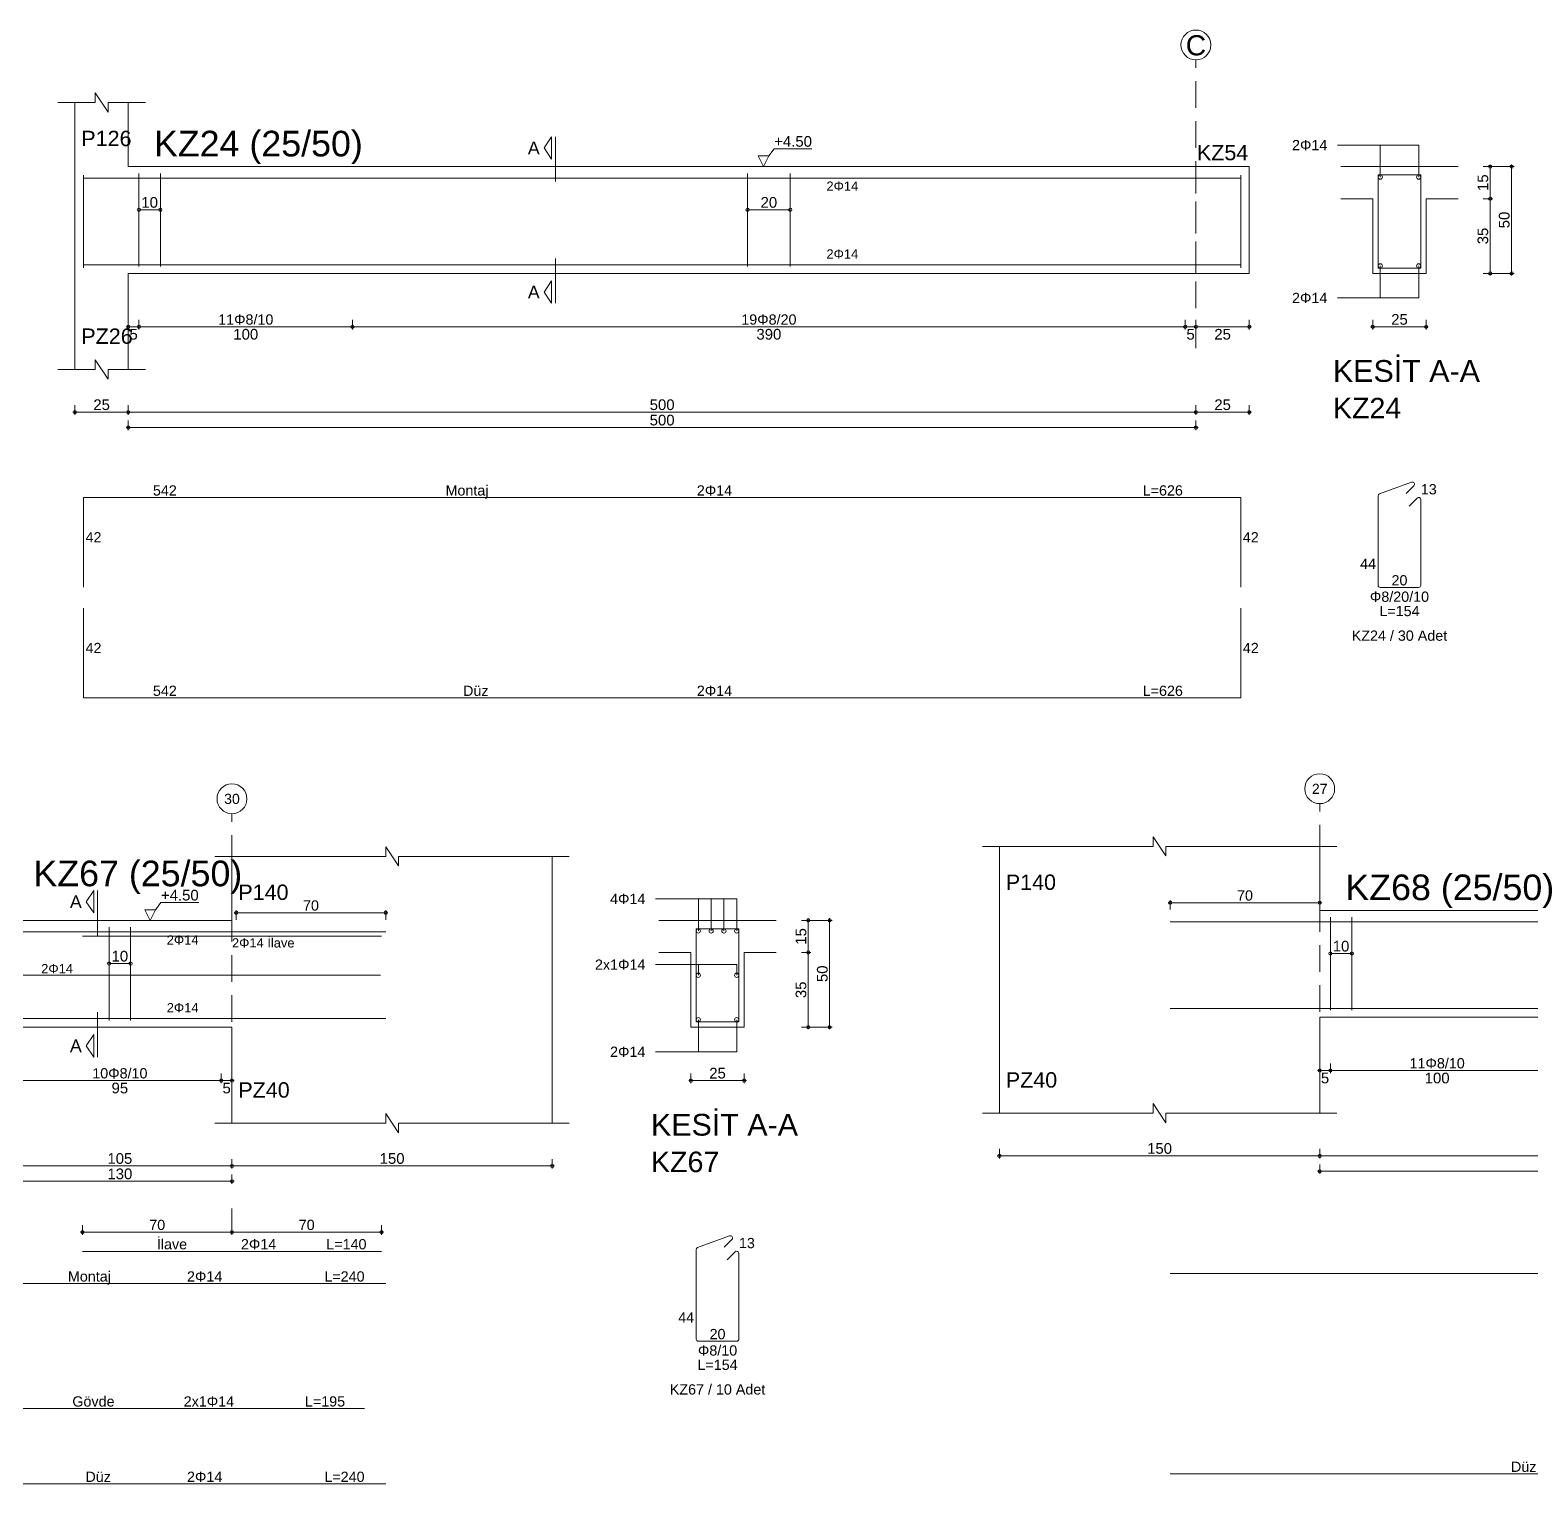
# Model space of a CAD drawing. Header units: millimetres. Extents: x 23801 to 80069, y 9628 to 14137.
# Drawn here: x 39266 to 40321, y 11750 to 12771 of the extents above; entities that cross this region are included whole.
import ezdxf

# ---------------------------------------------------------------- set-up
doc = ezdxf.new("R2010")
doc.units = ezdxf.units.MM
doc.linetypes.add('DASHDOT2', pattern=[12.7, 6.35, -3.175, 0, -3.175])
doc.linetypes.add('DASHED4', pattern=[18.75, 12.5, -6.25])
doc.layers.add('aks', color=251, linetype='DASHDOT2', lineweight=35)
for name, color, linetype in [('Donatı Topl. Uzun. Yazısı', 7, 'Continuous'), ('Donatı Uz. Yazısı', 7, 'Continuous'), ('Donatı Yazısı', 7, 'Continuous'), ('Donatı Çizgisi', 7, 'Continuous'), ('Kiriş', 7, 'Continuous'), ('Standart', 7, 'Continuous'), ('Ölçülendirme', 7, 'Continuous')]:
    doc.layers.add(name, color=color, linetype=linetype)
doc.styles.add('arial_1_18', font='arial.ttf', dxfattribs={"height": 0.2})

# ---------------------------------------------------------------- blocks, each defined once
blk = doc.blocks.new('IDE1071Entity7287')
at = {"layer": 'aks', "color": 30, "linetype": 'DASHED4', "lineweight": 5}
blk.add_lwpolyline([(14423.7, 2001.7), (14423.7, 2136.7)], dxfattribs=at)
at = {"layer": 'aks', "color": 1, "linetype": 'Continuous', "lineweight": 5}
blk.add_circle((14423.7, 2143.7), 7, dxfattribs=at)
at = {"layer": 'Donatı Çizgisi', "color": 5, "linetype": 'Continuous', "lineweight": 5}
for points in [[(13902.7, 2039.3), (13902.7, 2082.7)], [(13902.7, 2081.3), (14444.7, 2081.3)], [(13928.7, 2039.9), (13928.7, 2083.5)], [(13938.7, 2039.9), (13938.7, 2083.5)], [(14213.7, 2039.9), (14213.7, 2083.5)], [(14233.7, 2039.9), (14233.7, 2083.5)], [(14444.7, 2039.3), (14444.7, 2082.7)], [(14509.03, 2039.2), (14509.03, 2082.8)], [(14509.03, 2082.8), (14529.03, 2082.8)], [(14529.03, 2039.2), (14529.03, 2082.8)], [(13902.7, 2040.7), (14444.7, 2040.7)], [(14509.03, 2039.2), (14529.03, 2039.2)], [(14509.7, 1933.44), (14524.71, 1938.91)], [(14522.14, 1933.59), (14525.78, 1937.23)], [(13902.7, 1889.7), (13902.7, 1931.7)], [(13902.7, 1931.7), (14444.7, 1931.7)], [(14444.7, 1889.7), (14444.7, 1931.7)], [(14509.03, 1890.62), (14509.03, 1932.49)], [(14523.52, 1927.68), (14527.29, 1931.46)], [(14529.03, 1890.62), (14529.03, 1930.74)], [(14510.05, 1889.6), (14528.01, 1889.6)], [(13902.7, 1837.85), (13902.7, 1879.85)], [(14444.7, 1837.85), (14444.7, 1879.85)], [(13902.7, 1837.85), (14444.7, 1837.85)]]:
    blk.add_lwpolyline(points, dxfattribs=at)
for centre in [(14510.03, 2081.8), (14528.03, 2081.8), (14510.03, 2040.2), (14528.03, 2040.2)]:
    blk.add_circle(centre, 1, dxfattribs=at)
for centre, start, end in [((14510.05, 1932.49), 110, 180), ((14525.06, 1937.95), 315, 110), ((14528.01, 1930.74), 0, 135), ((14510.05, 1890.62), 180, 270), ((14528.01, 1890.62), 270, 0)]:
    blk.add_arc(centre, 1.02, start, end, dxfattribs=at)
at = {"layer": 'Kiriş', "color": 1, "linetype": 'Continuous', "lineweight": 5}
for points in [[(13890.7, 2116.7), (13908.2, 2116.7)], [(13898.7, 1991.7), (13898.7, 2116.7)], [(13908.2, 2116.7), (13908.2, 2121.2)], [(13914.2, 2112.2), (13908.2, 2121.2)], [(13914.2, 2112.2), (13914.2, 2116.7)], [(13914.2, 2116.7), (13931.7, 2116.7)], [(13923.7, 2086.7), (13923.7, 2116.7)], [(13923.7, 2086.7), (14448.7, 2086.7)], [(14448.7, 2036.7), (14448.7, 2086.7)], [(14491.53, 2086.7), (14546.53, 2086.7)], [(14491.53, 2071.7), (14506.53, 2071.7)], [(14506.53, 2036.7), (14506.53, 2071.7)], [(14531.53, 2071.7), (14546.53, 2071.7)], [(14531.53, 2036.7), (14531.53, 2071.7)], [(13923.7, 2036.7), (14448.7, 2036.7)], [(13923.7, 1991.7), (13923.7, 2036.7)], [(14506.53, 2036.7), (14531.53, 2036.7)], [(13890.7, 1991.7), (13908.2, 1991.7)], [(13914.2, 1987.2), (13908.2, 1996.2)], [(13908.2, 1991.7), (13908.2, 1996.2)], [(13914.2, 1991.7), (13931.7, 1991.7)], [(13914.2, 1987.2), (13914.2, 1991.7)]]:
    blk.add_lwpolyline(points, dxfattribs=at)
at = {"layer": 'Kiriş', "color": 1, "linetype": 'DASHED4', "lineweight": 5}
for points in [[(14423.7, 2036.7), (14423.7, 2086.7)], [(14448.7, 2036.7), (14448.7, 2086.7)]]:
    blk.add_lwpolyline(points, dxfattribs=at)
at = {"layer": 'Ölçülendirme', "color": 1, "linetype": 'Continuous', "lineweight": 5}
for points in [[(14118.45, 2095.45), (14121.95, 2100.7)], [(14121.95, 2090.2), (14118.45, 2095.45)], [(14121.95, 2090.2), (14121.95, 2100.7)], [(14123.7, 2079.7), (14123.7, 2100.7)], [(14223.7, 2091.7), (14226.2, 2095.03)], [(14226.2, 2095.03), (14243.87, 2095.03)], [(14490.03, 2096.8), (14528.03, 2096.8)], [(14510.03, 2081.8), (14510.03, 2096.8)], [(14528.03, 2081.8), (14528.03, 2096.8)], [(14221.2, 2086.7), (14218.7, 2091.7)], [(14218.7, 2091.7), (14223.7, 2091.7)], [(14223.7, 2091.7), (14221.2, 2086.7)], [(14221.2, 2086.7), (14221.2, 2086.7)], [(14558.28, 2086.7), (14572.78, 2086.7)], [(14561.53, 2035.7), (14561.53, 2087.7)], [(14571.53, 2035.7), (14571.53, 2087.7)], [(14558.28, 2071.7), (14562.78, 2071.7)], [(13928.7, 2066.5), (13938.7, 2066.5)], [(14213.7, 2066.5), (14233.7, 2066.5)], [(14123.7, 2022.7), (14123.7, 2043.7)], [(14510.03, 2025.2), (14510.03, 2040.2)], [(14528.03, 2025.2), (14528.03, 2040.2)], [(14118.45, 2027.95), (14121.95, 2033.2)], [(14121.95, 2022.7), (14121.95, 2033.2)], [(14558.28, 2036.7), (14572.78, 2036.7)], [(14121.95, 2022.7), (14118.45, 2027.95)], [(14490.03, 2025.2), (14528.03, 2025.2)], [(13922.7, 2011.7), (14449.7, 2011.7)], [(13923.7, 2010.45), (13923.7, 2014.95)], [(13928.7, 2010.45), (13928.7, 2014.95)], [(14028.7, 2010.45), (14028.7, 2014.95)], [(14418.7, 2010.45), (14418.7, 2014.95)], [(14423.7, 2010.45), (14423.7, 2014.95)], [(14448.7, 2010.45), (14448.7, 2014.95)], [(14505.53, 2011.7), (14532.53, 2011.7)], [(14506.53, 2010.45), (14506.53, 2014.95)], [(14531.53, 2010.45), (14531.53, 2014.95)], [(13897.7, 1971.7), (14449.7, 1971.7)], [(13898.7, 1970.45), (13898.7, 1974.95)], [(13923.7, 1970.45), (13923.7, 1974.95)], [(14423.7, 1970.45), (14423.7, 1974.95)], [(14448.7, 1970.45), (14448.7, 1974.95)], [(13922.7, 1964.5), (14424.7, 1964.5)], [(13923.7, 1963.25), (13923.7, 1967.75)], [(14423.7, 1963.25), (14423.7, 1967.75)]]:
    blk.add_lwpolyline(points, dxfattribs=at)
for centre in [(14561.53, 2086.7), (14571.53, 2086.7), (13928.7, 2066.5), (13938.7, 2066.5), (14213.7, 2066.5), (14233.7, 2066.5), (14561.53, 2071.7), (14561.53, 2036.7), (14571.53, 2036.7), (13923.7, 2011.7), (13928.7, 2011.7), (13928.7, 2011.7), (14028.7, 2011.7), (14028.7, 2011.7), (14418.7, 2011.7), (14418.7, 2011.7), (14423.7, 2011.7), (14423.7, 2011.7), (14448.7, 2011.7), (14506.53, 2011.7), (14531.53, 2011.7), (13898.7, 1971.7), (13923.7, 1971.7), (13923.7, 1971.7), (14423.7, 1971.7), (14423.7, 1971.7), (14448.7, 1971.7), (13923.7, 1964.5), (14423.7, 1964.5)]:
    blk.add_circle(centre, 0.75, dxfattribs=at)
at = {"layer": 'aks', "color": 1, "linetype": 'Continuous', "lineweight": 5, "style": 'arial_1_18'}
blk.add_text('C', height=9.45, dxfattribs=at).set_placement((14418.94, 2138.82))
at = {"layer": 'Donatı Topl. Uzun. Yazısı', "color": 1, "linetype": 'Continuous', "lineweight": 5, "style": 'arial_1_18'}
for s, p in [('L=626', (14398.76, 1932.66)), ('L=154', (14509.62, 1876.16)), ('L=626', (14398.76, 1838.81))]:
    blk.add_text(s, height=4.8, dxfattribs=at).set_placement(p)
at = {"layer": 'Donatı Uz. Yazısı', "color": 1, "linetype": 'Continuous', "lineweight": 5, "style": 'arial_1_18'}
for s, p in [('542', (13935.22, 1932.66)), ('13', (14529.03, 1933.2)), ('42', (13903.66, 1910.7)), ('42', (14445.66, 1910.7)), ('44', (14500.61, 1898.32)), ('20', (14515.3, 1890.56)), ('42', (13903.66, 1858.85)), ('42', (14445.66, 1858.85)), ('542', (13935.22, 1838.81))]:
    blk.add_text(s, height=4.8, dxfattribs=at).set_placement(p)
at = {"layer": 'Donatı Yazısı', "color": 5, "linetype": 'Continuous', "lineweight": 5, "style": 'arial_1_18'}
for s, p in [('2Φ14', (14468.7, 2094.4)), ('2Φ14', (14468.7, 2022.8)), ('2Φ14', (14189.96, 1932.66)), ('Φ8/20/10', (14505.17, 1882.88)), ('KZ24 / 30 Adet', (14496.66, 1864.64)), ('2Φ14', (14189.96, 1838.81))]:
    blk.add_text(s, height=4.8, dxfattribs=at).set_placement(p)
for p in [(14250.66, 2075.42), (14250.66, 2043.66)]:
    blk.add_text('2Φ14', height=4.32, rotation=360, dxfattribs=at).set_placement(p)
at = {"layer": 'Donatı Yazısı', "color": 1, "linetype": 'Continuous', "lineweight": 5, "style": 'arial_1_18'}
for s, p in [('Montaj', (14072.27, 1932.66)), ('Düz', (14080.48, 1838.81))]:
    blk.add_text(s, height=4.8, dxfattribs=at).set_placement(p)
at = {"layer": 'Kiriş', "color": 1, "linetype": 'Continuous', "lineweight": 5, "style": 'arial_1_18'}
for s, height, p in [('P126', 7.2, (13901.7, 2096.3)), ('KZ24 (25/50)', 12, (13935.7, 2091.5)), ('KZ54', 7.2, (14424.18, 2089.7)), ('PZ26', 7.2, (13901.7, 2003.7)), ('KESİT A-A', 10.2, (14487.83, 1985.9)), ('KZ24', 9.6, (14487.83, 1968.82))]:
    blk.add_text(s, height=height, dxfattribs=at).set_placement(p)
at = {"layer": 'Ölçülendirme', "color": 1, "linetype": 'Continuous', "lineweight": 5, "style": 'arial_1_18'}
for s, height, p in [('A', 5.95, (14110.81, 2092.48)), ('+4.50', 5, (14226.2, 2096.03)), ('A', 5.95, (14110.81, 2024.98)), ('25', 5, (14515.15, 2012.66)), ('5', 5, (13924.26, 2005.7)), ('100', 5, (13972.87, 2005.7)), ('390', 5, (14217.87, 2005.7)), ('5', 5, (14419.26, 2005.7)), ('25', 5, (14432.31, 2005.7)), ('25', 5, (13907.31, 1972.7)), ('500', 5, (14167.87, 1972.7)), ('25', 5, (14432.31, 1972.7)), ('500', 5, (14167.87, 1965.5))]:
    blk.add_text(s, height=height, dxfattribs=at).set_placement(p)
for s, rotation, p in [('15', 90, (14560.57, 2075.32)), ('10', 360, (13929.81, 2067.46)), ('20', 360, (14219.81, 2067.46)), ('50', 90, (14570.57, 2057.82)), ('35', 90, (14560.57, 2050.32))]:
    blk.add_text(s, height=5, rotation=rotation, dxfattribs=at).set_placement(p)
at = {"layer": 'Ölçülendirme', "color": 5, "linetype": 'Continuous', "lineweight": 5, "style": 'arial_1_18'}
for s, p in [('11Φ8/10', (13965.77, 2012.7)), ('19Φ8/20', (14210.77, 2012.7))]:
    blk.add_text(s, height=4.8, dxfattribs=at).set_placement(p)
blk = doc.blocks.new('IDE1071Entity7318')
at = {"layer": 'aks', "color": 30, "linetype": 'DASHED4', "lineweight": 5}
for points in [[(13842.24, 1648.65), (13842.24, 1783.65)], [(13972.24, 1648.65), (13972.24, 1783.65)], [(13972.24, 1587.65), (13972.24, 1598.65)]]:
    blk.add_lwpolyline(points, dxfattribs=at)
at = {"layer": 'aks', "color": 1, "linetype": 'Continuous', "lineweight": 5}
for centre in [(13842.24, 1790.65), (13972.24, 1790.65)]:
    blk.add_circle(centre, 7, dxfattribs=at)
at = {"layer": 'Donatı Çizgisi', "color": 5, "linetype": 'Continuous', "lineweight": 5}
for points in [[(13846.24, 1686.25), (13846.24, 1729.65)], [(13914.74, 1686.85), (13914.74, 1730.45)], [(13924.74, 1686.85), (13924.74, 1730.45)], [(14189.66, 1686.15), (14189.66, 1729.75)], [(14189.66, 1729.75), (14209.66, 1729.75)], [(14209.66, 1686.15), (14209.66, 1729.75)], [(13846.24, 1728.25), (14044.24, 1728.25)], [(13902.24, 1726.25), (14042.24, 1726.25)], [(13846.74, 1707.95), (14041.74, 1707.95)], [(13846.24, 1687.65), (14044.24, 1687.65)], [(14189.66, 1686.15), (14209.66, 1686.15)], [(14190.33, 1580.39), (14205.33, 1585.86)], [(14202.76, 1580.54), (14206.4, 1584.18)], [(13902.24, 1578.65), (14042.24, 1578.65)], [(14189.66, 1537.57), (14189.66, 1579.44)], [(14204.14, 1574.63), (14207.92, 1578.41)], [(14209.66, 1537.57), (14209.66, 1577.69)], [(13846.24, 1521.55), (13846.24, 1563.55)], [(13846.24, 1563.55), (14044.24, 1563.55)], [(14190.68, 1536.55), (14208.64, 1536.55)], [(13846.24, 1469.7), (13846.24, 1511.7)], [(13854.24, 1505), (14034.24, 1505)], [(13846.24, 1469.7), (14044.24, 1469.7)]]:
    blk.add_lwpolyline(points, dxfattribs=at)
for centre in [(14190.66, 1728.75), (14196.66, 1728.75), (14202.66, 1728.75), (14208.66, 1728.75), (14190.66, 1707.95), (14208.66, 1707.95), (14190.66, 1687.15), (14208.66, 1687.15)]:
    blk.add_circle(centre, 1, dxfattribs=at)
for centre, start, end in [((14205.68, 1584.9), 315, 110), ((14190.68, 1579.44), 110, 180), ((14208.64, 1577.69), 0, 135), ((14190.68, 1537.57), 180, 270), ((14208.64, 1537.57), 270, 0)]:
    blk.add_arc(centre, 1.02, start, end, dxfattribs=at)
at = {"layer": 'Kiriş', "color": 1, "linetype": 'Continuous', "lineweight": 5}
for points in [[(14044.24, 1763.65), (14044.24, 1768.15)], [(14050.24, 1759.15), (14044.24, 1768.15)], [(13964.24, 1763.65), (14044.24, 1763.65)], [(13972.24, 1733.65), (13972.24, 1763.65)], [(14050.24, 1759.15), (14050.24, 1763.65)], [(14050.24, 1763.65), (14130.24, 1763.65)], [(14122.24, 1638.65), (14122.24, 1763.65)], [(13842.24, 1683.65), (13842.24, 1733.65)], [(13842.24, 1733.65), (13972.24, 1733.65)], [(14172.16, 1733.65), (14227.16, 1733.65)], [(14172.16, 1718.65), (14187.16, 1718.65)], [(14187.16, 1683.65), (14187.16, 1718.65)], [(14212.16, 1718.65), (14227.16, 1718.65)], [(14212.16, 1683.65), (14212.16, 1718.65)], [(13842.24, 1683.65), (13972.24, 1683.65)], [(13972.24, 1638.65), (13972.24, 1683.65)], [(14187.16, 1683.65), (14212.16, 1683.65)], [(13964.24, 1638.65), (14044.24, 1638.65)], [(14050.24, 1634.15), (14044.24, 1643.15)], [(14044.24, 1638.65), (14044.24, 1643.15)], [(14050.24, 1638.65), (14130.24, 1638.65)], [(14050.24, 1634.15), (14050.24, 1638.65)]]:
    blk.add_lwpolyline(points, dxfattribs=at)
at = {"layer": 'Kiriş', "color": 1, "linetype": 'DASHED4', "lineweight": 5}
for points in [[(13842.24, 1683.65), (13842.24, 1733.65)], [(13867.24, 1683.65), (13867.24, 1733.65)]]:
    blk.add_lwpolyline(points, dxfattribs=at)
at = {"layer": 'Ölçülendirme', "color": 1, "linetype": 'Continuous', "lineweight": 5}
for points in [[(13903.99, 1742.4), (13907.49, 1747.65)], [(13907.49, 1737.15), (13907.49, 1747.65)], [(13909.24, 1726.65), (13909.24, 1747.65)], [(14170.66, 1743.75), (14208.66, 1743.75)], [(14190.66, 1728.75), (14190.66, 1743.75)], [(14196.66, 1728.75), (14196.66, 1743.75)], [(14202.66, 1728.75), (14202.66, 1743.75)], [(14208.66, 1728.75), (14208.66, 1743.75)], [(13907.49, 1737.15), (13903.99, 1742.4)], [(13933.99, 1733.65), (13931.49, 1738.65)], [(13931.49, 1738.65), (13936.49, 1738.65)], [(13936.49, 1738.65), (13933.99, 1733.65)], [(13936.49, 1738.65), (13938.99, 1741.98)], [(13938.99, 1741.98), (13956.66, 1741.98)], [(13973.24, 1737.25), (14045.24, 1737.25)], [(13974.24, 1734), (13974.24, 1738.5)], [(14044.24, 1734), (14044.24, 1738.5)], [(13933.99, 1733.65), (13933.99, 1733.65)], [(14238.91, 1733.65), (14253.41, 1733.65)], [(14242.16, 1682.65), (14242.16, 1734.65)], [(14252.16, 1682.65), (14252.16, 1734.65)], [(14238.91, 1718.65), (14243.41, 1718.65)], [(13914.74, 1713.45), (13924.74, 1713.45)], [(14170.66, 1712.95), (14208.66, 1712.95)], [(14190.66, 1707.95), (14190.66, 1712.95)], [(14208.66, 1707.95), (14208.66, 1712.95)], [(13909.24, 1669.65), (13909.24, 1690.65)], [(14190.66, 1672.15), (14190.66, 1687.15)], [(14208.66, 1672.15), (14208.66, 1687.15)], [(13903.99, 1674.9), (13907.49, 1680.15)], [(13907.49, 1669.65), (13907.49, 1680.15)], [(14238.91, 1683.65), (14253.41, 1683.65)], [(13907.49, 1669.65), (13903.99, 1674.9)], [(14170.66, 1672.15), (14208.66, 1672.15)], [(13842.24, 1657.4), (13842.24, 1661.9)], [(13867.24, 1657.4), (13867.24, 1661.9)], [(13872.24, 1657.4), (13872.24, 1661.9)], [(13967.24, 1657.4), (13967.24, 1661.9)], [(13972.24, 1657.4), (13972.24, 1661.9)], [(14187.16, 1657.4), (14187.16, 1661.9)], [(14212.16, 1657.4), (14212.16, 1661.9)], [(13841.24, 1658.65), (13973.24, 1658.65)], [(14186.16, 1658.65), (14213.16, 1658.65)], [(13841.24, 1618.65), (14123.24, 1618.65)], [(13842.24, 1617.4), (13842.24, 1621.9)], [(13867.24, 1617.4), (13867.24, 1621.9)], [(13972.24, 1617.4), (13972.24, 1621.9)], [(14122.24, 1617.4), (14122.24, 1621.9)], [(13841.24, 1611.45), (13973.24, 1611.45)], [(13842.24, 1610.2), (13842.24, 1614.7)], [(13972.24, 1610.2), (13972.24, 1614.7)], [(13902.24, 1586.4), (13902.24, 1590.9)], [(13972.24, 1586.4), (13972.24, 1590.9)], [(13972.24, 1586.4), (13972.24, 1590.9)], [(14042.24, 1586.4), (14042.24, 1590.9)], [(13901.24, 1587.65), (13973.24, 1587.65)], [(13971.24, 1587.65), (14043.24, 1587.65)]]:
    blk.add_lwpolyline(points, dxfattribs=at)
for centre in [(13974.24, 1737.25), (14044.24, 1737.25), (14242.16, 1733.65), (14252.16, 1733.65), (14242.16, 1718.65), (13914.74, 1713.45), (13924.74, 1713.45), (14242.16, 1683.65), (14252.16, 1683.65), (13842.24, 1658.65), (13867.24, 1658.65), (13867.24, 1658.65), (13872.24, 1658.65), (13872.24, 1658.65), (13967.24, 1658.65), (13967.24, 1658.65), (13972.24, 1658.65), (14187.16, 1658.65), (14212.16, 1658.65), (13842.24, 1618.65), (13867.24, 1618.65), (13867.24, 1618.65), (13972.24, 1618.65), (13972.24, 1618.65), (14122.24, 1618.65), (13842.24, 1611.45), (13972.24, 1611.45), (13902.24, 1587.65), (13972.24, 1587.65), (13972.24, 1587.65), (14042.24, 1587.65)]:
    blk.add_circle(centre, 0.75, dxfattribs=at)
at = {"layer": 'aks', "color": 1, "linetype": 'Continuous', "lineweight": 5, "style": 'arial_1_18'}
for s, p in [('33', (13838.57, 1788.21)), ('30', (13968.57, 1788.21))]:
    blk.add_text(s, height=4.725, dxfattribs=at).set_placement(p)
at = {"layer": 'Donatı Topl. Uzun. Yazısı', "color": 1, "linetype": 'Continuous', "lineweight": 5, "style": 'arial_1_18'}
for s, p in [('L=140', (14016.41, 1579.61)), ('L=240', (14015.51, 1564.51)), ('L=154', (14190.24, 1523.11)), ('L=195', (14006.41, 1505.96)), ('L=240', (14015.51, 1470.66))]:
    blk.add_text(s, height=4.8, dxfattribs=at).set_placement(p)
at = {"layer": 'Donatı Uz. Yazısı', "color": 1, "linetype": 'Continuous', "lineweight": 5, "style": 'arial_1_18'}
for s, p in [('13', (14209.66, 1580.15)), ('198', (13858.12, 1564.51)), ('42', (13847.2, 1542.55)), ('44', (14181.24, 1545.27)), ('20', (14195.93, 1537.51)), ('42', (13847.2, 1490.7)), ('198', (13858.12, 1470.66))]:
    blk.add_text(s, height=4.8, dxfattribs=at).set_placement(p)
at = {"layer": 'Donatı Yazısı', "color": 5, "linetype": 'Continuous', "lineweight": 5, "style": 'arial_1_18'}
for s, height, p in [('4Φ14', 4.8, (14149.32, 1741.35)), ('2Φ14 İlave', 4.32, (13972.24, 1720.97)), ('2x1Φ14', 4.8, (14142.24, 1710.55)), ('2Φ14', 4.8, (14149.32, 1669.75)), ('2Φ14', 4.8, (13976.44, 1579.61)), ('2Φ14', 4.8, (13951.18, 1564.51)), ('Φ8/10', 4.8, (14190.46, 1529.83)), ('KZ67 / 10 Adet', 4.8, (14177.29, 1511.59)), ('2x1Φ14', 4.8, (13949.64, 1505.96)), ('2Φ14', 4.8, (13951.18, 1470.66))]:
    blk.add_text(s, height=height, dxfattribs=at).set_placement(p)
for p in [(13941.7, 1722.37), (13882.9, 1708.91), (13941.7, 1690.61)]:
    blk.add_text('2Φ14', height=4.32, rotation=360, dxfattribs=at).set_placement(p)
at = {"layer": 'Donatı Yazısı', "color": 1, "linetype": 'Continuous', "lineweight": 5, "style": 'arial_1_18'}
for s, p in [('İlave', (13937.07, 1579.61)), ('Montaj', (13895.41, 1564.51)), ('Gövde', (13897.48, 1505.96)), ('Düz', (13903.62, 1470.66))]:
    blk.add_text(s, height=4.8, dxfattribs=at).set_placement(p)
at = {"layer": 'Kiriş', "color": 1, "linetype": 'Continuous', "lineweight": 5, "style": 'arial_1_18'}
for s, height, p in [('KZ67 (25/50)', 12, (13879.24, 1749.65)), ('P140', 7.2, (13975.24, 1743.25)), ('KZ39', 7.2, (13842.72, 1736.65)), ('PZ40', 7.2, (13975.24, 1650.65)), ('KESİT A-A', 10.2, (14168.46, 1632.85)), ('KZ67', 9.6, (14168.46, 1615.77))]:
    blk.add_text(s, height=height, dxfattribs=at).set_placement(p)
at = {"layer": 'Ölçülendirme', "color": 1, "linetype": 'Continuous', "lineweight": 5, "style": 'arial_1_18'}
for s, height, p in [('A', 5.95, (13896.35, 1739.43)), ('+4.50', 5, (13938.99, 1742.98)), ('70', 4.8, (14005.51, 1738.25)), ('A', 5.95, (13896.35, 1671.93)), ('25', 5, (14195.77, 1659.61)), ('25', 5, (13850.85, 1652.65)), ('5', 5, (13867.8, 1652.65)), ('95', 5, (13915.85, 1652.65)), ('5', 5, (13967.8, 1652.65)), ('25', 5, (13850.85, 1619.65)), ('105', 5, (13913.91, 1619.65)), ('150', 5, (14041.41, 1619.65)), ('130', 5, (13913.91, 1612.45))]:
    blk.add_text(s, height=height, dxfattribs=at).set_placement(p)
for s, rotation, p in [('15', 90, (14241.2, 1722.27)), ('10', 360, (13915.85, 1714.41)), ('50', 90, (14251.2, 1704.77)), ('35', 90, (14241.2, 1697.27))]:
    blk.add_text(s, height=5, rotation=rotation, dxfattribs=at).set_placement(p)
at = {"layer": 'Ölçülendirme', "color": 5, "linetype": 'Continuous', "lineweight": 5, "style": 'arial_1_18'}
for s, p in [('10Φ8/10', (13906.81, 1659.65)), ('70', (13933.51, 1588.65)), ('70', (14003.51, 1588.65))]:
    blk.add_text(s, height=4.8, dxfattribs=at).set_placement(p)
blk = doc.blocks.new('IDE1071Entity7319')
at = {"layer": 'aks', "color": 30, "linetype": 'DASHED4', "lineweight": 5}
blk.add_lwpolyline([(14433.14, 1663.75), (14433.14, 1798.75)], dxfattribs=at)
at = {"layer": 'aks', "color": 1, "linetype": 'Continuous', "lineweight": 5}
blk.add_circle((14433.14, 1805.75), 7, dxfattribs=at)
at = {"layer": 'Donatı Çizgisi', "color": 5, "linetype": 'Continuous', "lineweight": 5}
for points in [[(14363.14, 1743.35), (15408.14, 1743.35)], [(14438.14, 1701.95), (14438.14, 1745.55)], [(14448.14, 1701.95), (14448.14, 1745.55)], [(14363.14, 1702.75), (15408.14, 1702.75)], [(14363.14, 1578.65), (15408.14, 1578.65)], [(14363.14, 1484.8), (14853.14, 1484.8)]]:
    blk.add_lwpolyline(points, dxfattribs=at)
at = {"layer": 'Kiriş', "color": 1, "linetype": 'Continuous', "lineweight": 5}
for points in [[(14275.14, 1778.75), (14355.14, 1778.75)], [(14283.14, 1653.75), (14283.14, 1778.75)], [(14355.14, 1778.75), (14355.14, 1783.25)], [(14361.14, 1774.25), (14355.14, 1783.25)], [(14361.14, 1774.25), (14361.14, 1778.75)], [(14361.14, 1778.75), (14441.14, 1778.75)], [(14433.14, 1748.75), (14433.14, 1778.75)], [(14433.14, 1748.75), (14783.14, 1748.75)], [(14433.14, 1698.75), (14783.14, 1698.75)], [(14433.14, 1653.75), (14433.14, 1698.75)], [(14275.14, 1653.75), (14355.14, 1653.75)], [(14361.14, 1649.25), (14355.14, 1658.25)], [(14355.14, 1653.75), (14355.14, 1658.25)], [(14361.14, 1653.75), (14441.14, 1653.75)], [(14361.14, 1649.25), (14361.14, 1653.75)]]:
    blk.add_lwpolyline(points, dxfattribs=at)
at = {"layer": 'Ölçülendirme', "color": 1, "linetype": 'Continuous', "lineweight": 5}
for points in [[(14362.14, 1752.35), (14434.14, 1752.35)], [(14363.14, 1749.1), (14363.14, 1753.6)], [(14433.14, 1749.1), (14433.14, 1753.6)], [(14438.14, 1728.55), (14448.14, 1728.55)], [(14432.14, 1673.75), (14784.14, 1673.75)], [(14433.14, 1672.5), (14433.14, 1677)], [(14438.14, 1672.5), (14438.14, 1677)], [(14282.14, 1633.75), (15594.14, 1633.75)], [(14283.14, 1632.5), (14283.14, 1637)], [(14433.14, 1632.5), (14433.14, 1637)], [(14432.14, 1626.55), (15339.14, 1626.55)], [(14433.14, 1625.3), (14433.14, 1629.8)]]:
    blk.add_lwpolyline(points, dxfattribs=at)
for centre in [(14363.14, 1752.35), (14433.14, 1752.35), (14438.14, 1728.55), (14448.14, 1728.55), (14433.14, 1673.75), (14438.14, 1673.75), (14438.14, 1673.75), (14283.14, 1633.75), (14433.14, 1633.75), (14433.14, 1633.75), (14433.14, 1626.55)]:
    blk.add_circle(centre, 0.75, dxfattribs=at)
at = {"layer": 'aks', "color": 1, "linetype": 'Continuous', "lineweight": 5, "style": 'arial_1_18'}
blk.add_text('27', height=4.725, dxfattribs=at).set_placement((14429.47, 1803.31))
at = {"layer": 'Donatı Yazısı', "color": 1, "linetype": 'Continuous', "lineweight": 5, "style": 'arial_1_18'}
blk.add_text('Düz', height=4.8, dxfattribs=at).set_placement((14522.72, 1485.76))
at = {"layer": 'Kiriş', "color": 1, "linetype": 'Continuous', "lineweight": 5, "style": 'arial_1_18'}
for s, height, p in [('P140', 7.2, (14286.14, 1758.35)), ('KZ68 (25/50)', 12, (14445.14, 1753.55)), ('PZ40', 7.2, (14286.14, 1665.75))]:
    blk.add_text(s, height=height, dxfattribs=at).set_placement(p)
at = {"layer": 'Ölçülendirme', "color": 1, "linetype": 'Continuous', "lineweight": 5, "style": 'arial_1_18'}
for s, height, p in [('70', 4.8, (14394.41, 1753.35)), ('5', 5, (14433.69, 1667.75)), ('100', 5, (14482.31, 1667.75)), ('150', 5, (14352.31, 1634.75))]:
    blk.add_text(s, height=height, dxfattribs=at).set_placement(p)
blk.add_text('10', height=5, rotation=360, dxfattribs=at).set_placement((14439.25, 1729.51))
at = {"layer": 'Ölçülendirme', "color": 5, "linetype": 'Continuous', "lineweight": 5, "style": 'arial_1_18'}
blk.add_text('11Φ8/10', height=4.8, dxfattribs=at).set_placement((14475.21, 1674.75))

msp = doc.modelspace()

# ---------------------------------------------------------------- block references
at = {"layer": 'Standart', "xscale": 1.5, "yscale": 1.5, "zscale": 1.5}
for name, p in [('IDE1071Entity7287', (18449.7, 9545)), ('IDE1071Entity7319', (18522.5, 9529.4)), ('IDE1071Entity7318', (18449.7, 9545))]:
    msp.add_blockref(name, p, dxfattribs=at)

doc.saveas('drawing.dxf')
